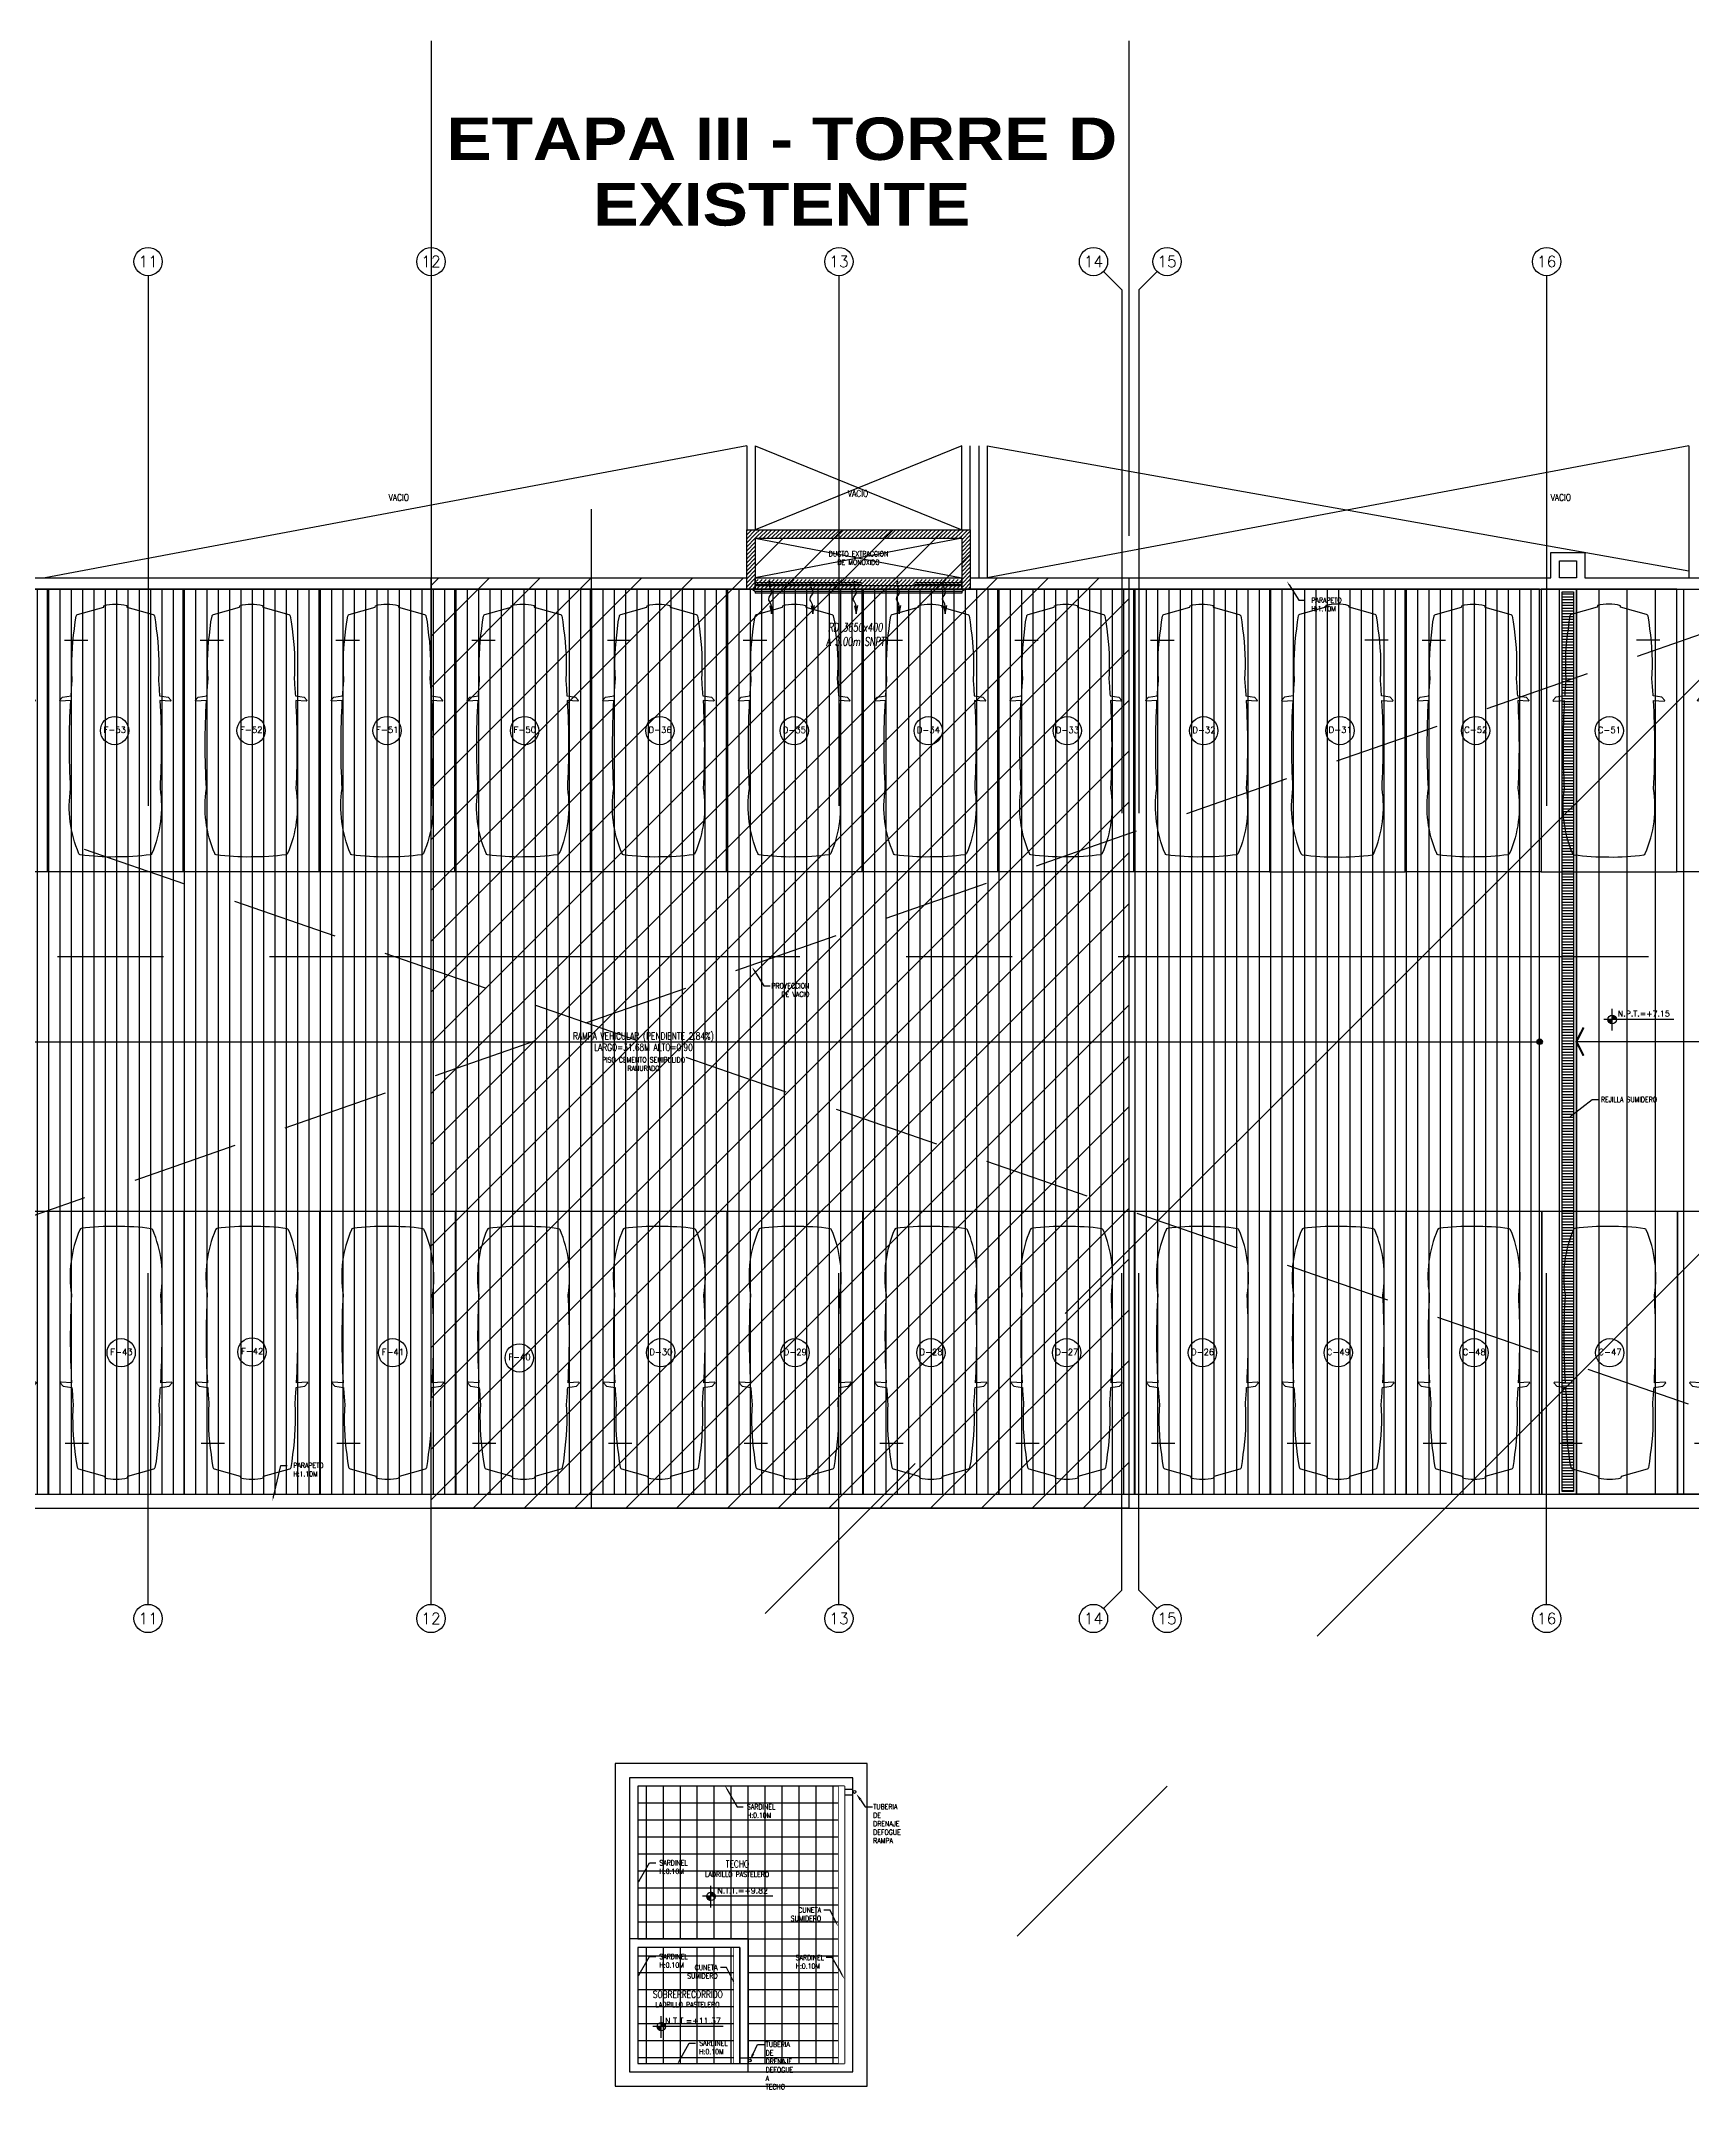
# Model space of a CAD drawing. Extents: x 226317 to 226469, y 8188101 to 8188260.
# Drawn here: x 226408.38 to 226437.58, y 8188101.36 to 8188137.6 of the extents above; entities that cross this region are included whole.
import ezdxf
from ezdxf import colors
from ezdxf.entities.mleader import LeaderData, LeaderLine
from ezdxf.enums import TextEntityAlignment as Align
from ezdxf.math import Vec2, Vec3

# ---------------------------------------------------------------- set-up
doc = ezdxf.new("R2010")
doc.units = 0
doc.header["$LTSCALE"] = 15
doc.set_wipeout_variables(frame=1)
for name, pattern in [('CENTER', [2, 1.25, -0.25, 0.25, -0.25]), ('HIDDEN2', [0.1875, 0.125, -0.0625]), ('PHANTOM', [2.5, 1.25, -0.25, 0.25, -0.25, 0.25, -0.25]), ('PHANTOM2', [1.25, 0.625, -0.125, 0.125, -0.125, 0.125, -0.125])]:
    doc.linetypes.add(name, pattern=pattern)
doc.layers.get('0').update_dxf_attribs({"color": 250})
for name, color, linetype in [('A-EJES', 250, 'PHANTOM'), ('A-HATCH', 250, 'Continuous'), ('A-LINEAS', 250, 'Continuous'), ('A-MOBILIARIO', 250, 'Continuous'), ('A-MURO BAJO', 250, 'Continuous'), ('A-NIVELES-NPT', 252, 'Continuous'), ('A-NUMERO ESTAC', 250, 'Continuous'), ('A-PROYECCIONES', 250, 'HIDDEN2'), ('A-TEXTO-ACABADO PISO', 250, 'Continuous'), ('A-TEXTO-AMBIENTES', 252, 'Continuous'), ('A-TEXTO-INDICACIONES', 250, 'Continuous'), ('A_50_CortesElev', 250, 'CENTER'), ('Cotas', 250, 'Continuous'), ('DLP_MURO BAJO', 250, 'Continuous'), ('HATCH', 250, 'Continuous'), ('L-03_EQUIP-ACCES', 160, 'Continuous'), ('L-04_EQ-MED-CONT', 191, 'Continuous'), ('L-06_EQ-FIN-CONT', 141, 'Continuous'), ('L11 Borde Laminas y Ejes', 150, 'Continuous'), ('L12 Texto', 12, 'Continuous'), ('L3 Equipos y Ductos', 160, 'Continuous'), ('L4 Linea mediana', 191, 'Continuous'), ('L6 Linea fina', 141, 'Continuous'), ('MURO CF 120', 250, 'Continuous')]:
    doc.layers.add(name, color=color, linetype=linetype)
doc.layers.add('A-MURO ALTO', color=250, linetype='Continuous', lineweight=30)
doc.layers.add('A-MUROS', color=252, linetype='Continuous', lineweight=30)
doc.styles.add('JNV ING', font='romans.shx', dxfattribs={"width": 0.7, "oblique": 8, "height": 0.15})
doc.styles.add('R160-75', font='ariblk.ttf', dxfattribs={"height": 0.6})
doc.styles.add('R80', font='romans.shx', dxfattribs={"width": 0.8, "oblique": 15, "height": 0.1})
doc.styles.add('ROMANS', font='romans.shx', dxfattribs={"width": 0.8})
doc.styles.add('TXT_COTAS', font='romans.shx', dxfattribs={"width": 0.8})
pattern_1 = [(45, (226441.93555, 8188203.057414), (-0.03535534, 0.03535534), [])]

# ---------------------------------------------------------------- blocks, each defined once
blk = doc.blocks.new('*U78')
at = {"ltscale": 0.5}
blk.add_line((2.1, 4.097), (1.687, 4.097), dxfattribs=at)
blk.add_lwpolyline([(0, 0), (2.4, 0), (2.4, 5), (0, 5)], close=True, dxfattribs=at)
blk.add_lwpolyline([(1.988, 3.029), (2.175, 3.018), (2.189, 3.033), (2.136, 3.092), (1.982, 3.115, 0.005253), (1.961, 3.403, 0.053235), (1.923, 4.298), (1.91, 4.424), (1.891, 4.525), (1.886, 4.535, 0.218656), (1.867, 4.551), (1.406, 4.68), (1.402, 4.708, 0.091554), (1.2, 4.734, 0.09162), (0.998, 4.709), (0.994, 4.682), (0.533, 4.552, 0.218656), (0.514, 4.536), (0.509, 4.527), (0.49, 4.425), (0.477, 4.3, 0.053235), (0.439, 3.404, 0.005253), (0.418, 3.116), (0.264, 3.093), (0.211, 3.034), (0.225, 3.019), (0.412, 3.03, 0.028265), (0.41, 1.476, 0.139924), (0.555, 0.325, 0.272148), (0.579, 0.306, 0.035353), (1.2, 0.266, 0.045639), (1.819, 0.305, 0.272148), (1.843, 0.324, 0.139889), (1.99, 1.475, 0.028265)], format="xyb", close=True, dxfattribs=at)
blk = doc.blocks.new('EJES 1P')
at = {"layer": 'A-EJES', "linetype": 'PHANTOM2'}
for p, q in [((80.091, 5.416), (80.414, 5.092)), ((81.038, 5.416), (80.714, 5.092)), ((80.091, -18.221), (80.414, -17.898)), ((81.038, -18.221), (80.714, -17.898))]:
    blk.add_line(p, q, dxfattribs=at)
for points in [[(63.204, 5.345), (63.204, -4.158)], [(68.204, 5.345), (68.204, -4.158)], [(75.414, 5.345), (75.414, -4.158)], [(80.414, 5.092), (80.414, -4.158)], [(80.714, 5.092), (80.714, -4.158)], [(87.924, 5.345), (87.924, -4.158)], [(63.204, -18.151), (63.204, -12.292)], [(68.204, -18.151), (68.204, -12.292)], [(75.414, -18.151), (75.414, -12.292)], [(80.414, -17.898), (80.414, -12.292)], [(80.714, -17.898), (80.714, -12.292)], [(87.924, -18.151), (87.924, -12.292)]]:
    blk.add_lwpolyline(points, dxfattribs=at)
at = {"layer": 'A-EJES', "linetype": 'Continuous'}
for centre in [(63.204, 5.592), (68.204, 5.592), (75.414, 5.592), (79.914, 5.592), (81.214, 5.592), (87.924, 5.592), (63.204, -18.398), (68.204, -18.398), (75.414, -18.398), (79.914, -18.398), (81.214, -18.398), (87.924, -18.398)]:
    blk.add_circle(centre, 0.25, dxfattribs=at)
at = {"layer": 'A-EJES', "linetype": 'Continuous', "style": 'ROMANS'}
for s, p in [('11', (63.204, 5.592)), ('12', (68.204, 5.592)), ('13', (75.414, 5.592)), ('14', (79.914, 5.592)), ('15', (81.214, 5.592)), ('16', (87.924, 5.592)), ('11', (63.204, -18.398)), ('12', (68.204, -18.398)), ('13', (75.414, -18.398)), ('14', (79.914, -18.398)), ('15', (81.214, -18.398)), ('16', (87.924, -18.398))]:
    blk.add_text(s, height=0.2, dxfattribs=at).set_placement(p, align=Align.MIDDLE_CENTER)
blk = doc.blocks.new('*U87')
at = {"ltscale": 0.5}
blk.add_line((2.25, 4.097), (1.837, 4.097), dxfattribs=at)
blk.add_lwpolyline([(0, 0), (2.7, 0), (2.7, 5), (0, 5)], close=True, dxfattribs=at)
blk.add_lwpolyline([(2.138, 3.029), (2.325, 3.018), (2.339, 3.033), (2.286, 3.092), (2.132, 3.115, 0.005253), (2.111, 3.403, 0.053235), (2.073, 4.298), (2.06, 4.424), (2.041, 4.525), (2.036, 4.535, 0.218656), (2.017, 4.551), (1.556, 4.68), (1.552, 4.708, 0.091554), (1.35, 4.734, 0.09162), (1.148, 4.709), (1.144, 4.682), (0.683, 4.552, 0.218656), (0.664, 4.536), (0.659, 4.527), (0.64, 4.425), (0.627, 4.3, 0.053235), (0.589, 3.404, 0.005253), (0.568, 3.116), (0.414, 3.093), (0.361, 3.034), (0.375, 3.019), (0.562, 3.03, 0.028265), (0.56, 1.476, 0.139924), (0.705, 0.325, 0.272148), (0.729, 0.306, 0.035353), (1.35, 0.266, 0.045639), (1.969, 0.305, 0.272148), (1.993, 0.324, 0.139889), (2.14, 1.475, 0.028265)], format="xyb", close=True, dxfattribs=at)
blk = doc.blocks.new('Cortes-Elev.')
at = {"layer": 'A_50_CortesElev', "linetype": 'CENTER', "ltscale": 0.5}
blk.add_lwpolyline([(103.931, 28.354), (-19.094, 28.354)], dxfattribs=at)
blk = doc.blocks.new('EJE')
at = {"linetype": 'Continuous'}
blk.add_circle((0, 0), 0.5, dxfattribs=at)
at = {"layer": 'A-TEXTO-INDICACIONES', "style": 'ROMANS'}
blk.add_attdef('EJE', text='', height=0.22, rotation=0, dxfattribs=at).set_placement((0.007, 0.028), align=Align.MIDDLE_CENTER)
blk = doc.blocks.new('SIM NIVEL PLANTA')
at = {"linetype": 'Continuous'}
h = blk.add_hatch(dxfattribs=at)
h.set_pattern_fill('_USER', color=256, scale=0.099996, angle=45, style=0, pattern_type=0)
h.set_pattern_definition([(45, (35396.10581, 26516.4892), (-0.0707080889, 0.0707080889), [])])
h.paths.add_polyline_path([(-17.03, 0), (-15.53, 0, 0.409209), (-17.03, 1.47)])
h.paths.add_polyline_path([(-18.53, 0, 0.419236), (-17.03, -1.53), (-17.03, 0)])
for p, q in [((4.81, 0), (-20, 0)), ((-17.03, -3.97), (-17.03, 3.72))]:
    blk.add_line(p, q)
blk.add_circle((-17.03, -0.03), 1.5, dxfattribs=at)
at = {"style": 'R80'}
blk.add_attdef('N.P.T.+0.00', text='', height=2.03, dxfattribs=at).set_placement((-5.83, 2.01), align=Align.MIDDLE_CENTER)
blk = doc.blocks.new('flujo11')
at = {"layer": 'L6 Linea fina'}
for p, q in [((0, 0), (-0.02, -0.1)), ((0.021, -0.093), (0, 0))]:
    blk.add_line(p, q, dxfattribs=at)
blk.add_open_spline([(0, 0), (0.006, -0.043), (-0.016, -0.105), (0.061, -0.19), (-0.035, -0.24), (0.037, -0.331), (0.022, -0.372), (0.016, -0.39)], degree=3, knots=[0, 0, 0, 0, 0.0524684, 0.0807049, 0.1300475, 0.160067, 0.1839926, 0.1839926, 0.1839926, 0.1839926], dxfattribs=at)
blk = doc.blocks.new('A$C111a49e8')
at = {"layer": 'L-03_EQUIP-ACCES', "ltscale": 1.5}
for p, q in [((32.776, 5.005, 0), (29.026, 5.005, 0)), ((29.076, 5.065, 0), (29.076, 5.005, 0)), ((32.726, 5.065, 0), (32.726, 5.005, 0))]:
    blk.add_line(p, q, dxfattribs=at)
at = {"layer": 'L-04_EQ-MED-CONT', "ltscale": 1.5}
for p, q in [((29.026, 5.005, 0), (29.076, 4.965, 0)), ((32.726, 4.965, 0), (29.076, 4.965, 0)), ((32.726, 4.965, 0), (32.776, 5.005, 0))]:
    blk.add_line(p, q, dxfattribs=at)
at = {"layer": 'L-06_EQ-FIN-CONT', "ltscale": 1.5}
for p, q in [((29.076, 4.965, 0), (29.076, 4.935, 0)), ((32.726, 4.935, 0), (29.076, 4.935, 0)), ((32.726, 4.965, 0), (32.726, 4.935, 0))]:
    blk.add_line(p, q, dxfattribs=at)
at = {"layer": 'L3 Equipos y Ductos', "elevation": 0}
blk.add_lwpolyline([(32.726, 5.065), (29.076, 5.065)], dxfattribs=at)
at = {"layer": 'L6 Linea fina', "xscale": 1.5, "yscale": 1.5, "zscale": 1.5, "rotation": 180}
for p in [(29.363, 4.569, 0), (30.094, 4.569, 0), (30.859, 4.569, 0), (31.622, 4.569, 0), (32.435, 4.569, 0)]:
    blk.add_blockref('flujo11', p, dxfattribs=at)
at = {"layer": 'L12 Texto', "insert": (29.023, 4.405, 0), "char_height": 0.15, "attachment_point": 1, "style": 'JNV ING'}
blk.add_mtext_dynamic_manual_height_columns('\\pxqc;RD 3650x400\\PA 3.00m SNPT', width=3.64259, gutter_width=0.75, heights=[0], dxfattribs=at)
blk = doc.blocks.new('A$C8f3d62b0')
for points in [[(3.56, 4.92), (3.66, 4.92), (3.66, 0.02), (3.56, 0.02)], [(1.71, 2.069), (1.81, 2.069), (1.81, 0.02), (1.71, 0.02)]]:
    blk.add_lwpolyline(points, close=True)
at = {"layer": 'A-TEXTO-INDICACIONES'}
ml = blk.add_multileader_mtext('Standard', dxfattribs=at)
ml.set_content('\\pxsm1,ql,t16;SARDINEL H:0.10M', color=256, style='TXT_COTAS')
ml.set_leader_properties(color=256)
ml.build(insert=Vec2(0, 0))
ml.multileader.update_dxf_attribs({"dogleg_length": 0.11, "arrow_head_size": 0.07})
ctx = ml.context
ctx.base_point, ctx.char_height, ctx.arrow_head_size, ctx.landing_gap_size, ctx.plane_origin = Vec3(1.873, 4.557), 0.09, 0.07, 0.05, Vec3(1.546, 4.749)
ctx.text_align_type = 2
notes = []
notes.append((ctx, [(0, (1, 1, 0), (1.763, 4.557), (1, 0), 0.11, [(0, [(1.548, 4.935)], 0, [])])]))
ctx.mtext.insert, ctx.mtext.width, ctx.mtext.defined_height, ctx.mtext.alignment, ctx.mtext.flow_direction = Vec3(2.41, 4.602), 0.472, 0.437, 3, 5
ml = blk.add_multileader_mtext('Standard', dxfattribs=at)
ml.set_content('\\pxsm1,ql,t16;TUBERIA DE DRENAJE DEFOGUE RAMPA', color=256, style='ROMANS')
ml.set_leader_properties(color=7)
ml.build(insert=Vec2(0, 0))
ml.multileader.update_dxf_attribs({"dogleg_length": 1.307, "arrow_head_size": 0.13, "scale": 0.1})
ctx = ml.context
ctx.base_point, ctx.scale, ctx.char_height, ctx.arrow_head_size, ctx.landing_gap_size, ctx.plane_origin = Vec3(4.159, 4.558), 0.1, 0.09, 0.13, 0.01, Vec3(3.949, 4.188)
notes.append((ctx, [(0, (1, 1, 0), (4.028, 4.558), (1, 0), 0.131, [(0, [(3.87, 4.79)], 0, [])])]))
ctx.mtext.insert, ctx.mtext.width, ctx.mtext.defined_height, ctx.mtext.flow_direction = Vec3(4.169, 4.603), 1.25953, 0.0437, 5
ml = blk.add_multileader_mtext('Standard', dxfattribs=at)
ml.set_content('\\pxsm1,ql,t16;SARDINEL H:0.10M', color=256, style='TXT_COTAS')
ml.set_leader_properties(color=256)
ml.build(insert=Vec2(0, 0))
ml.multileader.update_dxf_attribs({"dogleg_length": 0.11, "arrow_head_size": 0.07})
ctx = ml.context
ctx.base_point, ctx.char_height, ctx.arrow_head_size, ctx.landing_gap_size, ctx.plane_origin = Vec3(0.325, 3.566), 0.09, 0.07, 0.05, Vec3(-0.002, 3.374)
ctx.text_align_type = 2
notes.append((ctx, [(0, (1, 1, 0), (0.215, 3.566), (1, 0), 0.11, [(0, [(0, 3.187)], 0, [])])]))
ctx.mtext.insert, ctx.mtext.width, ctx.mtext.defined_height, ctx.mtext.alignment, ctx.mtext.flow_direction = Vec3(0.862, 3.611), 0.472, 0.437, 3, 5
ml = blk.add_multileader_mtext('Standard', dxfattribs=at)
ml.set_content('\\pxsm1,ql,t16;SARDINEL H:0.10M', color=256, style='TXT_COTAS')
ml.set_leader_properties(color=256)
ml.build(insert=Vec2(0, 0))
ml.multileader.update_dxf_attribs({"dogleg_length": 0.11, "arrow_head_size": 0.07})
ctx = ml.context
ctx.base_point, ctx.char_height, ctx.arrow_head_size, ctx.landing_gap_size, ctx.plane_origin = Vec3(0.325, 1.909), 0.09, 0.07, 0.05, Vec3(-0.002, 1.717)
ctx.text_align_type = 2
notes.append((ctx, [(0, (1, 1, 0), (0.215, 1.909), (1, 0), 0.11, [(0, [(0, 1.531)], 0, [])])]))
ctx.mtext.insert, ctx.mtext.width, ctx.mtext.defined_height, ctx.mtext.alignment, ctx.mtext.flow_direction = Vec3(0.862, 1.954), 0.472, 0.437, 3, 5
for ctx, leaders in notes:
    for number, flags, end, landing, length, lines in leaders:
        leader = LeaderData()
        leader.index, (leader.has_last_leader_line, leader.has_dogleg_vector, leader.attachment_direction) = number, flags
        leader.last_leader_point, leader.dogleg_vector, leader.dogleg_length = Vec3(end), Vec3(landing), length
        for number, points, colour, breaks in lines:
            line = LeaderLine()
            line.index, line.vertices, line.color, line.breaks = number, Vec3.list(points), colors.encode_raw_color(colour), breaks
            leader.lines.append(line)
        ctx.leaders.append(leader)
for points in [[(3.56, 0.02), (3.56, 4.92), (3.66, 4.92), (3.66, 0.02)], [(1.81, 0.02), (1.81, 2.069), (1.71, 2.069), (1.71, 0.02)]]:
    blk.add_wipeout(points)
at = {"color": 6}
for centre in [(3.84, 4.82), (1.99, 0.071)]:
    blk.add_circle(centre, 0.025, dxfattribs=at)
at = {"layer": 'A-PROYECCIONES', "ltscale": 0.5}
for p, q in [((3.66, 4.87), (3.81, 4.87)), ((3.66, 4.77), (3.81, 4.77)), ((1.81, 0.12), (1.96, 0.12)), ((1.81, 0.02), (1.96, 0.02))]:
    blk.add_line(p, q, dxfattribs=at)
at = {"layer": 'A-TEXTO-INDICACIONES'}
ml = blk.add_multileader_mtext('Standard', dxfattribs=at)
ml.set_content('\\pxsm1,t16;CUNETA SUMIDERO', color=256, style='TXT_COTAS')
ml.set_leader_properties(color=256)
ml.build(insert=Vec2(0, 0))
ml.multileader.update_dxf_attribs({"dogleg_length": 0.05, "arrow_head_size": 0.07})
ctx = ml.context
ctx.base_point, ctx.char_height, ctx.arrow_head_size, ctx.landing_gap_size, ctx.plane_origin = Vec3(2.681, 2.732), 0.09, 0.07, 0.05, Vec3(3.697, 2.357)
ctx.text_align_type = 2
notes = []
notes.append((ctx, [(0, (1, 1, 0), (3.406, 2.732), (-1, 0), 0.107, [(0, [(3.547, 2.443)], 0, [])])]))
ctx.mtext.insert, ctx.mtext.width, ctx.mtext.defined_height, ctx.mtext.alignment, ctx.mtext.flow_direction = Vec3(3.249, 2.777), 0.58325, 0.805, 3, 5
ml = blk.add_multileader_mtext('Standard', dxfattribs=at)
ml.set_content('\\pxsm1,ql,t16;SARDINEL H:0.10M', color=256, style='TXT_COTAS')
ml.set_leader_properties(color=256)
ml.build(insert=Vec2(0, 0))
ml.multileader.update_dxf_attribs({"dogleg_length": 0.11, "arrow_head_size": 0.07})
ctx = ml.context
ctx.base_point, ctx.char_height, ctx.arrow_head_size, ctx.landing_gap_size, ctx.plane_origin = Vec3(2.748, 1.891), 0.09, 0.07, 0.05, Vec3(3.662, 1.699)
notes.append((ctx, [(0, (1, 1, 0), (3.445, 1.891), (-1, 0), 0.11, [(0, [(3.66, 1.513)], 0, [])])]))
ctx.mtext.insert, ctx.mtext.width, ctx.mtext.defined_height, ctx.mtext.flow_direction = Vec3(2.798, 1.936), 0.472, 0.437, 5
ml = blk.add_multileader_mtext('Standard', dxfattribs=at)
ml.set_content('\\pxsm1,t16;CUNETA SUMIDERO', color=256, style='TXT_COTAS')
ml.set_leader_properties(color=256)
ml.build(insert=Vec2(0, 0))
ml.multileader.update_dxf_attribs({"dogleg_length": 0.05, "arrow_head_size": 0.07})
ctx = ml.context
ctx.base_point, ctx.char_height, ctx.arrow_head_size, ctx.landing_gap_size, ctx.plane_origin = Vec3(0.852, 1.716), 0.09, 0.07, 0.05, Vec3(1.867, 1.341)
ctx.text_align_type = 2
notes.append((ctx, [(0, (1, 1, 0), (1.576, 1.716), (-1, 0), 0.107, [(0, [(1.717, 1.427)], 0, [])])]))
ctx.mtext.insert, ctx.mtext.width, ctx.mtext.defined_height, ctx.mtext.alignment, ctx.mtext.flow_direction = Vec3(1.419, 1.761), 0.58325, 0.805, 3, 5
ml = blk.add_multileader_mtext('Standard', dxfattribs=at)
ml.set_content('\\pxsm1,ql,t16;SARDINEL H:0.10M', color=256, style='TXT_COTAS')
ml.set_leader_properties(color=256)
ml.build(insert=Vec2(0, 0))
ml.multileader.update_dxf_attribs({"dogleg_length": 0.11, "arrow_head_size": 0.07})
ctx = ml.context
ctx.base_point, ctx.char_height, ctx.arrow_head_size, ctx.landing_gap_size, ctx.plane_origin = Vec3(1.029, 0.379), 0.09, 0.07, 0.05, Vec3(0.702, 0.186)
ctx.text_align_type = 2
notes.append((ctx, [(0, (1, 1, 0), (0.919, 0.379), (1, 0), 0.11, [(0, [(0.704, 0)], 0, [])])]))
ctx.mtext.insert, ctx.mtext.width, ctx.mtext.defined_height, ctx.mtext.alignment, ctx.mtext.flow_direction = Vec3(1.566, 0.424), 0.472, 0.437, 3, 5
ml = blk.add_multileader_mtext('Standard', dxfattribs=at)
ml.set_content('\\pxsm1,ql,t16;TUBERIA DE DRENAJE DEFOGUE A TECHO', color=256, style='ROMANS')
ml.set_leader_properties(color=7)
ml.build(insert=Vec2(0, 0))
ml.multileader.update_dxf_attribs({"dogleg_length": 1.307, "arrow_head_size": 0.13, "scale": 0.1})
ctx = ml.context
ctx.base_point, ctx.scale, ctx.char_height, ctx.arrow_head_size, ctx.landing_gap_size, ctx.plane_origin = Vec3(2.258, 0.357), 0.1, 0.09, 0.13, 0.01, Vec3(2.048, -0.012)
notes.append((ctx, [(0, (1, 1, 0), (2.127, 0.357), (1, 0), 0.131, [(0, [(1.99, 0.07)], 0, [])])]))
ctx.mtext.insert, ctx.mtext.width, ctx.mtext.defined_height, ctx.mtext.flow_direction = Vec3(2.268, 0.402), 1.25953, 0.0437, 5
for ctx, leaders in notes:
    for number, flags, end, landing, length, lines in leaders:
        leader = LeaderData()
        leader.index, (leader.has_last_leader_line, leader.has_dogleg_vector, leader.attachment_direction) = number, flags
        leader.last_leader_point, leader.dogleg_vector, leader.dogleg_length = Vec3(end), Vec3(landing), length
        for number, points, colour, breaks in lines:
            line = LeaderLine()
            line.index, line.vertices, line.color, line.breaks = number, Vec3.list(points), colors.encode_raw_color(colour), breaks
            leader.lines.append(line)
        ctx.leaders.append(leader)

msp = doc.modelspace()

# ---------------------------------------------------------------- hatches: boundary and pattern name
h = msp.add_hatch()
h.set_pattern_fill('_USER', color=256, scale=0.05, pattern_type=0)
h.set_pattern_definition([(0, (-2.04117, -32.52344), (0, 0.05), [])])
h.paths.add_polyline_path([(226435.2671, 8188127.8595), (226435.4671, 8188127.8595), (226435.4671, 8188111.9596), (226435.2671, 8188111.9596)])
h = msp.add_hatch(color=256)
h.dxf.hatch_style = 1
edge = h.paths.add_edge_path()
edge.add_arc((226434.8671, 8188119.9096), 0.05, 0, 360)
at = {"layer": 'A-HATCH'}
h = msp.add_hatch(dxfattribs=at)
h.set_pattern_fill('_USER', color=256, scale=0.2, angle=90, pattern_type=0)
h.set_pattern_definition([(90, (226435.11709, 8188120.0992), (-0.2, 1e-17), [])])
h.paths.add_polyline_path([(226403.1871, 8188111.9096), (226434.8671, 8188111.9096), (226434.8671, 8188127.9096), (226403.1871, 8188127.9096)])
h = msp.add_hatch(dxfattribs=at)
h.set_pattern_fill('_USER', color=256, scale=0.5, angle=90, pattern_type=0)
h.set_pattern_definition([(90, (226435.4171, 8188119.9623), (-0.5, 3e-17), [])])
edge = h.paths.add_edge_path()
edge.add_line((226463.7071, 8188116.9097), (226463.7071, 8188111.9097))
edge.add_line((226463.7071, 8188111.9097), (226435.5171, 8188111.9096))
edge.add_line((226435.5171, 8188111.9096), (226435.5171, 8188127.9096))
edge.add_line((226435.5171, 8188127.9096), (226439.9921, 8188127.9097))
edge.add_line((226439.9921, 8188127.9097), (226439.9921, 8188122.9097))
edge.add_line((226439.9921, 8188122.9097), (226441.9421, 8188122.9097))
edge.add_line((226441.9421, 8188122.9097), (226441.9421, 8188122.8097))
edge.add_line((226441.9421, 8188122.8097), (226443.9421, 8188122.8097))
edge.add_line((226443.9421, 8188122.8097), (226443.9421, 8188127.9097))
edge.add_line((226443.9421, 8188127.9097), (226447.0656, 8188127.9097))
edge.add_arc((226455.3778, 8188122.9099), 9.7, 148.97329, 180.00151)
edge.add_line((226445.6778, 8188122.9097), (226452.0778, 8188122.9099))
edge.add_arc((226455.3778, 8188122.9099), 3.3, 53.31649, 180.00107, ccw=False)
edge.add_line((226457.3492, 8188125.5563), (226457.3492, 8188122.91))
edge.add_line((226457.3492, 8188122.91), (226464.8782, 8188122.9101))
edge.add_line((226464.8782, 8188122.9101), (226464.5974, 8188116.9097))
edge.add_line((226464.5974, 8188116.9097), (226463.7071, 8188116.9097))
h.paths.add_polyline_path([(226463.6071, 8188111.9097), (226463.3071, 8188111.9097), (226463.3071, 8188122.91), (226463.6071, 8188122.91)], flags=16)
at = {"layer": 'HATCH'}
h = msp.add_hatch(dxfattribs=at)
h.set_pattern_fill('_USER', color=256, scale=0.3, double=1, pattern_type=0)
h.set_pattern_definition([(0, (226420.87888, 8188104.05074), (0, 0.3), []), (90, (226420.87888, 8188104.05074), (-0.3, 2e-17), [])])
h.paths.add_polyline_path([(226420.8789, 8188104.0507), (226420.8789, 8188101.846), (226422.5789, 8188101.846), (226422.5789, 8188106.7452), (226418.9289, 8188106.7452), (226418.9289, 8188104.0463)])
h.paths.add_polyline_path([(226418.9289, 8188101.846), (226420.7289, 8188101.846), (226420.7289, 8188103.8963), (226418.9289, 8188103.8963)])
at = {"layer": 'L6 Linea fina'}
h = msp.add_hatch(dxfattribs=at)
h.set_pattern_fill('ANSI31', color=256, scale=0.2)
h.set_pattern_definition([(45, (0, -80), (-0.449012806053, 0.449012806053), [])])
h.paths.add_polyline_path([(226415.2721, 8188128.1096), (226420.8531, 8188128.1096), (226420.8531, 8188128.9595), (226424.8032, 8188128.9595), (226424.8032, 8188128.1096), (226427.6071, 8188128.1096), (226427.6071, 8188111.6595), (226415.2721, 8188111.6595)])
at = {"layer": 'MURO CF 120'}
h = msp.add_hatch(dxfattribs=at)
h.set_pattern_fill('_USER', color=256, scale=0.05, angle=45, style=0, pattern_type=0)
h.set_pattern_definition(pattern_1)
h.paths.add_polyline_path([(226421.0031, 8188127.9096), (226420.8531, 8188127.9096), (226420.8531, 8188128.9596), (226421.0031, 8188128.9596)])
h = msp.add_hatch(dxfattribs=at)
h.set_pattern_fill('_USER', color=256, scale=0.05, angle=45, style=0, pattern_type=0)
h.set_pattern_definition(pattern_1)
h.paths.add_polyline_path([(226424.6531, 8188128.9595), (226421.0031, 8188128.9596), (226421.0031, 8188128.8096), (226424.6532, 8188128.8096)])
h = msp.add_hatch(dxfattribs=at)
h.set_pattern_fill('_USER', color=256, scale=0.05, angle=45, style=0, pattern_type=0)
h.set_pattern_definition(pattern_1)
h.paths.add_polyline_path([(226424.6532, 8188127.9096), (226424.8032, 8188127.9096), (226424.8031, 8188128.9594), (226424.6531, 8188128.9594)])
h = msp.add_hatch(dxfattribs=at)
h.set_pattern_fill('_USER', color=256, scale=0.05, angle=45, style=0, pattern_type=0)
h.set_pattern_definition(pattern_1)
h.paths.add_polyline_path([(226424.6531, 8188128.0831), (226421.0031, 8188128.0832), (226421.0031, 8188127.9097), (226424.6532, 8188127.9097)])

# ---------------------------------------------------------------- linework, layer by layer
for p, q in [((226421.0035, 8188128.8095, 0), (226424.6535, 8188128.1095, 0)), ((226424.6535, 8188128.8095, 0), (226421.0035, 8188128.1095, 0)), ((226403.1871, 8188119.9096), (226434.8671, 8188119.9096)), ((226463.3071, 8188119.91), (226435.5171, 8188119.9095))]:
    msp.add_line(p, q)
msp.add_lwpolyline([(226435.0671, 8188128.1096), (226435.0671, 8188128.5596), (226435.6671, 8188128.5596), (226435.6671, 8188128.1096)])
for points in [[(226435.2171, 8188127.9096), (226435.5171, 8188127.9096), (226435.5171, 8188111.9096), (226435.2171, 8188111.9096)], [(226435.2671, 8188127.8595), (226435.4671, 8188127.8595), (226435.4671, 8188111.9596), (226435.2671, 8188111.9596)]]:
    msp.add_lwpolyline(points, close=True)
at = {"const_width": 0.0375}
msp.add_lwpolyline([(226435.6442, 8188120.161), (226435.5171, 8188119.9095), (226435.6442, 8188119.661)], dxfattribs=at)
msp.add_lwpolyline([(226435.6442, 8188120.161), (226435.5171, 8188119.9095), (226435.6442, 8188119.661)], dxfattribs=at)
msp.add_circle((226434.8671, 8188119.9096), 0.05)
at = {"layer": 'A-LINEAS'}
msp.add_lwpolyline([(226403.1871, 8188111.9096), (226434.8671, 8188111.9096), (226434.8671, 8188127.9096), (226403.1871, 8188127.9096)], close=True, dxfattribs=at)
msp.add_lwpolyline([(226463.7071, 8188116.9097), (226463.7071, 8188111.9097), (226435.5171, 8188111.9096), (226435.5171, 8188127.9096), (226439.9921, 8188127.9097), (226439.9921, 8188122.9097), (226441.9421, 8188122.9097), (226441.9421, 8188122.8097), (226443.9421, 8188122.8097), (226443.9421, 8188127.9097), (226447.0656, 8188127.9097, 0.1362194), (226445.6778, 8188122.9097), (226452.0778, 8188122.9099, -0.6169171), (226457.3492, 8188125.5563), (226457.3492, 8188122.91), (226464.8782, 8188122.9101), (226464.5974, 8188116.9097)], format="xyb", close=True, dxfattribs=at)
at = {"layer": 'A-MURO ALTO'}
msp.add_lwpolyline([(226418.7789, 8188101.696), (226420.8789, 8188101.696), (226420.8789, 8188104.0463), (226418.7789, 8188104.0463)], close=True, dxfattribs=at)
at = {"layer": 'A-MURO BAJO'}
for p, q in [((226420.8531, 8188130.4457, 0), (226408.4533, 8188128.1098, 0)), ((226420.8535, 8188130.4456, 0), (226420.8535, 8188128.9596, 0)), ((226421.0035, 8188130.4456, 0), (226421.0035, 8188128.9596, 0)), ((226421.0035, 8188130.4456, 0), (226424.6535, 8188128.9595, 0)), ((226424.6535, 8188130.4456, 0), (226421.0035, 8188128.9596, 0)), ((226424.6535, 8188128.9597, 0), (226424.6535, 8188130.4456, 0)), ((226424.8035, 8188128.9597, 0), (226424.8035, 8188130.4456, 0)), ((226424.9533, 8188130.4457, 0), (226424.9533, 8188128.1097, 0)), ((226425.1033, 8188130.4457, 0), (226425.1033, 8188128.1097, 0)), ((226425.1033, 8188130.4457, 0), (226437.5033, 8188128.2318, 0)), ((226437.5032, 8188130.4457, 0), (226425.1033, 8188128.1097, 0)), ((226437.5032, 8188130.4457, 0), (226437.5033, 8188128.1096, 0))]:
    msp.add_line(p, q, dxfattribs=at)
for points in [[(226395.8521, 8188128.1096), (226402.3871, 8188128.1096), (226402.3871, 8188128.5596), (226402.9871, 8188128.5596), (226402.9871, 8188128.1096), (226420.8531, 8188128.1095)], [(226424.8033, 8188128.1096), (226435.0671, 8188128.1096), (226435.0671, 8188128.5596), (226435.6671, 8188128.5596), (226435.6671, 8188128.1096), (226439.9921, 8188128.1096)], [(226395.8521, 8188127.9096), (226420.8531, 8188127.9096)], [(226424.8033, 8188127.9096), (226439.9921, 8188127.9096)], [(226330.6266, 8188118.3465), (226332.2138, 8188111.6596), (226463.9571, 8188111.6596)], [(226348.3928, 8188111.9096), (226463.7071, 8188111.9096), (226463.7071, 8188116.9096)]]:
    msp.add_lwpolyline(points, dxfattribs=at)
for points in [[(226418.7789, 8188101.696), (226422.7289, 8188101.696), (226422.7289, 8188106.8952), (226418.7789, 8188106.8952)], [(226420.8789, 8188104.0507), (226420.8789, 8188101.846), (226422.5789, 8188101.846), (226422.5789, 8188106.7452), (226418.9289, 8188106.7452), (226418.9289, 8188104.0463)]]:
    msp.add_lwpolyline(points, close=True, dxfattribs=at)
at = {"layer": 'A-MUROS'}
for p, q in [((226420.8535, 8188127.9095, 0), (226420.8535, 8188128.9595, 0)), ((226420.8535, 8188128.9595, 0), (226424.8035, 8188128.9595, 0)), ((226424.8035, 8188128.9595, 0), (226424.8035, 8188127.9095, 0)), ((226421.0035, 8188128.8095, 0), (226424.6535, 8188128.8095, 0)), ((226424.6535, 8188128.8095, 0), (226424.6535, 8188128.1095, 0)), ((226420.8535, 8188127.9095, 0), (226424.8035, 8188127.9095, 0)), ((226421.0035, 8188128.1095, 0), (226424.6535, 8188128.1095, 0))]:
    msp.add_line(p, q, dxfattribs=at)
at = {"layer": 'A-MUROS', "elevation": 0}
msp.add_lwpolyline([(226421.0035, 8188128.8095), (226421.0035, 8188128.1095)], dxfattribs=at)
at = {"layer": 'A-PROYECCIONES'}
for p, q in [((226394.1071, 8188111.9027), (226439.9921, 8188127.9096)), ((226395.8521, 8188127.9096), (226442.1071, 8188111.9096)), ((226421.0035, 8188128.1095, 0), (226421.0035, 8188127.9147, 0)), ((226421.0035, 8188128.0295, 0), (226424.6535, 8188128.0295, 0)), ((226421.0035, 8188127.9895, 0), (226424.6535, 8188127.9895, 0)), ((226424.6535, 8188128.1095, 0), (226424.6535, 8188127.9147, 0))]:
    msp.add_line(p, q, dxfattribs=at)
msp.add_lwpolyline([(226435.2171, 8188128.1096), (226435.2171, 8188128.4096), (226435.5171, 8188128.4096), (226435.5171, 8188128.1096)], close=True, dxfattribs=at)
at = {"layer": 'A_50_CortesElev'}
for points in [[(226439.7421, 8188128.3596), (226418.5289, 8188107.1464)], [(226444.1932, 8188122.6596), (226422.9799, 8188101.4464)]]:
    msp.add_lwpolyline(points, dxfattribs=at)
at = {"layer": 'A_50_CortesElev', "lineweight": 30}
msp.add_lwpolyline([(226418.5289, 8188101.4464), (226422.9799, 8188101.4464), (226422.9799, 8188107.1464), (226418.5289, 8188107.1464)], close=True, dxfattribs=at)
at = {"layer": 'Cotas'}
msp.add_line((226418.1071, 8188111.6596), (226418.1071, 8188129.3263), dxfattribs=at)
at = {"layer": 'L4 Linea mediana', "elevation": 0}
for points in [[(226421.0035, 8188127.9095), (226421.0035, 8188128.1095)], [(226424.6535, 8188127.9095), (226424.6535, 8188128.1095)]]:
    msp.add_lwpolyline(points, dxfattribs=at)
at = {"layer": 'L6 Linea fina', "linetype": 'CENTER'}
for p, q in [((226415.2721, 8188137.6006), (226415.2721, 8188128.8502)), ((226427.607, 8188137.6006), (226427.607, 8188128.8502))]:
    msp.add_line(p, q, dxfattribs=at)
at = {"layer": 'L6 Linea fina'}
msp.add_lwpolyline([(226415.2721, 8188128.1096), (226420.8531, 8188128.1096), (226420.8531, 8188128.9595), (226424.8032, 8188128.9595), (226424.8032, 8188128.1096), (226427.6071, 8188128.1096), (226427.6071, 8188111.6595), (226415.2721, 8188111.6595)], close=True, dxfattribs=at)

# ---------------------------------------------------------------- block references
msp.add_blockref('EJES 1P', (226347.0678, 8188128.1096))
at = {"layer": 'A-MOBILIARIO', "xscale": -1}
for p in [(226408.4921, 8188122.9096), (226410.8921, 8188122.9093), (226413.2921, 8188122.9096), (226415.6921, 8188122.9096), (226418.0921, 8188122.9096), (226420.4921, 8188122.9096), (226422.8921, 8188122.9096), (226425.2921, 8188122.9096), (226427.6921, 8188122.9096), (226430.0921, 8188122.9096)]:
    msp.add_blockref('*U78', p, dxfattribs=at)
at = {"layer": 'A-MOBILIARIO'}
for p, rotation in [((226430.0921, 8188122.9096), 7.056432374225108e-07), ((226434.8921, 8188122.9096), 7.056432374225108e-07), ((226408.5071, 8188116.9096), 180), ((226410.9071, 8188116.9096), 180), ((226413.3071, 8188116.9096), 180), ((226415.7071, 8188116.9096), 180), ((226418.1071, 8188116.9096), 180), ((226420.5071, 8188116.9096), 180), ((226422.9071, 8188116.9096), 180), ((226425.3071, 8188116.9096), 180), ((226427.7071, 8188116.9096), 180), ((226430.1071, 8188116.9096), 180), ((226432.5071, 8188116.9096), 180), ((226434.9071, 8188116.9096), 180), ((226437.3071, 8188116.9096), 180), ((226439.7071, 8188116.9096), 180)]:
    msp.add_blockref('*U78', p, dxfattribs=dict(at, rotation=rotation))
at = {"layer": 'A-MOBILIARIO', "xscale": -1, "rotation": 359.9999992943568}
for name, p in [('*U78', (226434.8921, 8188122.9096)), ('*U87', (226439.9921, 8188122.9096))]:
    msp.add_blockref(name, p, dxfattribs=at)
at = {"layer": 'A-NIVELES-NPT', "xscale": 0.05, "yscale": 0.05, "zscale": 0.05}
for p, values in [((226437.0002, 8188120.3044), {'N.P.T.+0.00': 'N.P.T.=+7.15'}), ((226421.0714, 8188104.8009), {'N.P.T.+0.00': 'N.T.T.=+9.82'}), ((226420.1942, 8188102.4978, 0), {'N.P.T.+0.00': 'N.T.T.=+11.37'})]:
    msp.add_blockref('SIM NIVEL PLANTA', p, dxfattribs=at).add_auto_attribs(values)
at = {"layer": 'A-NUMERO ESTAC', "xscale": 0.5, "yscale": 0.5, "zscale": 0.5}
for p, values in [((226409.6788, 8188125.4096), {'EJE': 'F-53'}), ((226412.0921, 8188125.4096), {'EJE': 'F-52'}), ((226414.496, 8188125.4096), {'EJE': 'F-51'}), ((226416.925, 8188125.4096), {'EJE': 'F-50'}), ((226419.3174, 8188125.4096), {'EJE': 'D-36'}), ((226421.6913, 8188125.4068, 0), {'EJE': 'D-35'}), ((226424.0609, 8188125.4068, 0), {'EJE': 'D-34'}), ((226426.5173, 8188125.4068, 0), {'EJE': 'D-33'}), ((226428.9311, 8188125.4068, 0), {'EJE': 'D-32'}), ((226431.3388, 8188125.4092, 0), {'EJE': 'D-31'}), ((226433.7353, 8188125.4092, 0), {'EJE': 'C-52'}), ((226436.0982, 8188125.4068), {'EJE': 'C-51'}), ((226409.795, 8188114.4096), {'EJE': 'F-43'}), ((226412.1071, 8188114.4234), {'EJE': 'F-42'}), ((226414.595, 8188114.4096), {'EJE': 'F-41'}), ((226416.8324, 8188114.319), {'EJE': 'F-40'}), ((226419.3316, 8188114.4096), {'EJE': 'D-30'}), ((226421.7071, 8188114.4096), {'EJE': 'D-29'}), ((226424.1071, 8188114.4096), {'EJE': 'D-28'}), ((226426.5071, 8188114.4096), {'EJE': 'D-27'}), ((226428.9071, 8188114.4099), {'EJE': 'D-26'}), ((226431.3071, 8188114.4097), {'EJE': 'C-49'}), ((226433.7071, 8188114.4097), {'EJE': 'C-48'}), ((226436.1071, 8188114.4097), {'EJE': 'C-47'})]:
    msp.add_blockref('EJE', p, dxfattribs=at).add_auto_attribs(values)
at = {"layer": 'A_50_CortesElev'}
msp.add_blockref('Cortes-Elev.', (226362.8621, 8188093.0552), dxfattribs=at)
at = {"layer": 'DLP_MURO BAJO'}
msp.add_blockref('EJES 1P', (226347.0678, 8188128.1096), dxfattribs=at)
at = {"layer": 'L6 Linea fina'}
msp.add_blockref('A$C111a49e8', (226391.9271, 8188122.9045, 0), dxfattribs=at)

# ---------------------------------------------------------------- texts
at = {"layer": 'A-TEXTO-ACABADO PISO', "char_height": 0.09, "attachment_point": 2, "style": 'ROMANS'}
for s, insert in [('PISO CEMENTO SEMIPULIDO RANURADO', (226419.0282, 8188119.6328)), ('LADRILLO PASTELERO', (226420.6832, 8188105.2339)), ('LADRILLO PASTELERO', (226419.8061, 8188102.9308, 0))]:
    msp.add_mtext_dynamic_manual_height_columns(s, width=1.586307, gutter_width=12.5, heights=[0], dxfattribs=dict(at, insert=insert))
at = {"layer": 'A-TEXTO-AMBIENTES', "char_height": 0.12, "attachment_point": 5, "style": 'ROMANS'}
for s, insert, width in [('VACIO', (226422.8197, 8188129.6001), 2.556211), ('VACIO', (226414.7029, 8188129.5317), 2.556211), ('VACIO', (226435.2423, 8188129.5317), 2.556211), ('RAMPA VEHICULAR (PENDIENTE 2.84%)\\PLARGO=31.68M ALTO=0.90 ', (226419.0271, 8188119.9096), 7.191569), ('TECHO', (226420.6881, 8188105.3711, 0), 2.556211), ('SOBRERRECORRIDO', (226419.811, 8188103.068), 2.556211)]:
    msp.add_mtext(s, dxfattribs=dict(at, insert=insert, width=width))
at = {"layer": 'A-TEXTO-INDICACIONES', "char_height": 0.09, "width": 1.073848, "attachment_point": 5, "style": 'ROMANS'}
for insert in [(226422.8282, 8188128.4596, 0), (226422.8282, 8188128.4595, 0)]:
    msp.add_mtext('DUCTO EXTRACCION DE MONOXIDO{\\Q15; }', dxfattribs=dict(at, insert=insert))
at = {"layer": 'L11 Borde Laminas y Ejes', "style": 'R160-75'}
for s, p in [('ETAPA III - TORRE D', (226421.4716, 8188135.4975)), ('EXISTENTE', (226421.4716, 8188134.3373))]:
    msp.add_text(s, height=0.75, dxfattribs=at).set_placement(p, align=Align.CENTER)

# ---------------------------------------------------------------- leaders
at = {"layer": 'A-TEXTO-INDICACIONES'}
ml = msp.add_multileader_mtext('Standard', dxfattribs=at)
ml.set_content('\\pxsm1,ql,t16;PARAPETO\\PH:1.10M', color=256, style='TXT_COTAS')
ml.set_leader_properties(color=256)
ml.build(insert=Vec2(0, 0))
ml.multileader.update_dxf_attribs({"dogleg_length": 0.1105, "arrow_head_size": 0.07})
ctx = ml.context
ctx.base_point, ctx.char_height, ctx.arrow_head_size, ctx.landing_gap_size, ctx.plane_origin = Vec3(226430.7229, 8188127.7134), 0.09, 0.07, 0.05, Vec3(226430.4592, 8188127.2731)
ctx.text_align_type = 2
notes = []
notes.append((ctx, [(0, (1, 1, 0), (226430.6125, 8188127.7134), (1, 0), 0.1105, [(0, [(226430.4031, 8188128.0435)], 0, [])])]))
ctx.mtext.insert, ctx.mtext.width, ctx.mtext.defined_height, ctx.mtext.alignment, ctx.mtext.flow_direction = Vec3(226431.2838, 8188127.7584), 0.451588, 0.4369, 3, 5
ml = msp.add_multileader_mtext('Standard', dxfattribs=at)
ml.set_content('PROYECCION DE VACIO', color=256, style='TXT_COTAS')
ml.set_leader_properties(color=256)
ml.build(insert=Vec2(0, 0))
ml.multileader.update_dxf_attribs({"dogleg_length": 0.1105, "arrow_head_size": 0.07})
ctx = ml.context
ctx.base_point, ctx.char_height, ctx.arrow_head_size, ctx.landing_gap_size, ctx.plane_origin = Vec3(226421.2668, 8188120.8971), 0.09, 0.07, 0.05, Vec3(226421.003, 8188120.4569)
ctx.text_align_type = 2
notes.append((ctx, [(0, (1, 1, 0), (226421.1563, 8188120.8971), (1, 0), 0.1105, [(0, [(226420.9469, 8188121.2272)], 0, [])])]))
ctx.mtext.insert, ctx.mtext.width, ctx.mtext.defined_height, ctx.mtext.alignment, ctx.mtext.flow_direction = Vec3(226421.9579, 8188120.9421), 0.813017, 0.4369, 3, 5
ml = msp.add_multileader_mtext('Standard', dxfattribs=at)
ml.set_content('REJILLA SUMIDERO', color=256, style='TXT_COTAS')
ml.set_leader_properties(color=7)
ml.build(insert=Vec2(0, 0))
ml.multileader.update_dxf_attribs({"dogleg_length": 0.1105, "arrow_head_size": 0.07})
ctx = ml.context
ctx.base_point, ctx.char_height, ctx.arrow_head_size, ctx.landing_gap_size, ctx.plane_origin = Vec3(226435.9076, 8188118.8875), 0.09, 0.07, 0.05, Vec3(226436.2883, 8188118.3625)
ctx.text_align_type = 2
notes.append((ctx, [(0, (1, 1, 0), (226435.7971, 8188118.8875), (1, 0), 0.1105, [(0, [(226435.3744, 8188118.56)], 0, [])])]))
ctx.mtext.insert, ctx.mtext.width, ctx.mtext.alignment, ctx.mtext.flow_direction = Vec3(226436.9416, 8188118.9325), 1.012012, 3, 5
ml = msp.add_multileader_mtext('Standard', dxfattribs=at)
ml.set_content('\\pxsm1,ql,t16;PARAPETO\\PH:1.10M', color=256, style='TXT_COTAS')
ml.set_leader_properties(color=256)
ml.build(insert=Vec2(0, 0))
ml.multileader.update_dxf_attribs({"dogleg_length": 0.1105, "arrow_head_size": 0.07})
ctx = ml.context
ctx.base_point, ctx.char_height, ctx.arrow_head_size, ctx.landing_gap_size, ctx.plane_origin = Vec3(226412.7302, 8188112.4182), 0.09, 0.07, 0.05, Vec3(226412.4665, 8188111.978)
ctx.text_align_type = 2
notes.append((ctx, [(0, (1, 1, 0), (226412.6197, 8188112.4182), (1, 0), 0.1105, [(0, [(226412.469, 8188111.7918)], 0, [])])]))
ctx.mtext.insert, ctx.mtext.width, ctx.mtext.defined_height, ctx.mtext.alignment, ctx.mtext.flow_direction = Vec3(226413.2911, 8188112.4632), 0.453386, 0.4369, 3, 5
for ctx, leaders in notes:
    for number, flags, end, landing, length, lines in leaders:
        leader = LeaderData()
        leader.index, (leader.has_last_leader_line, leader.has_dogleg_vector, leader.attachment_direction) = number, flags
        leader.last_leader_point, leader.dogleg_vector, leader.dogleg_length = Vec3(end), Vec3(landing), length
        for number, points, colour, breaks in lines:
            line = LeaderLine()
            line.index, line.vertices, line.color, line.breaks = number, Vec3.list(points), colors.encode_raw_color(colour), breaks
            leader.lines.append(line)
        ctx.leaders.append(leader)

# ---------------------------------------------------------------- next in the draw order: block references
msp.add_blockref('A$C8f3d62b0', (226418.9187, 8188101.8257))

# ---------------------------------------------------------------- next in the draw order: linework, layer by layer
at = {"layer": 'A-MURO ALTO'}
msp.add_lwpolyline([(226418.9289, 8188101.846), (226420.7289, 8188101.846), (226420.7289, 8188103.8963), (226418.9289, 8188103.8963)], close=True, dxfattribs=at)

doc.saveas('drawing.dxf')
